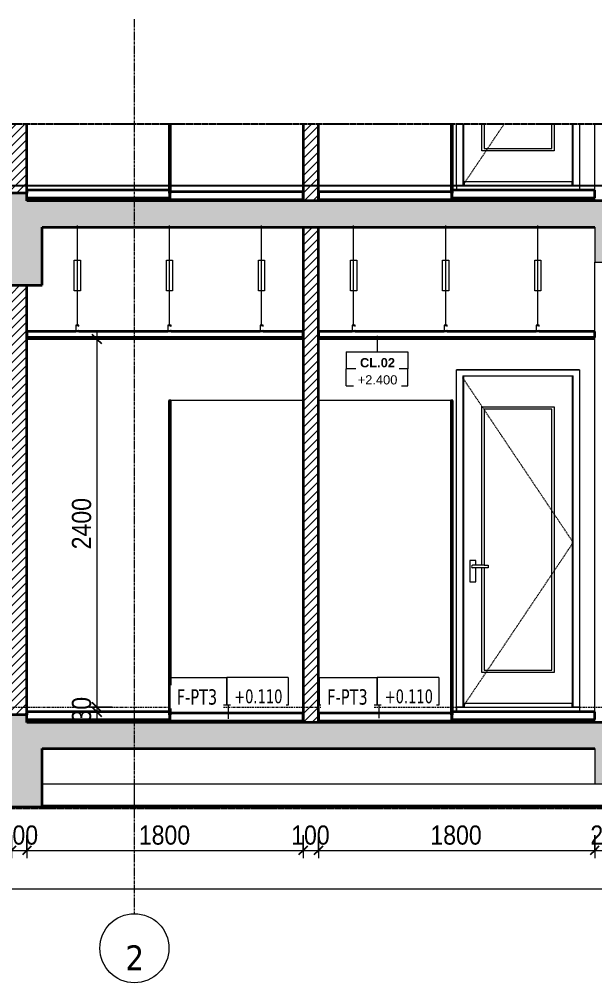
# Model space of a CAD drawing. Header units: millimetres. Extents: x 31444 to 224909, y 392 to 78637.
# Drawn here: x 65456 to 69206, y 403 to 6685 of the extents above; entities that cross this region are included whole.
import ezdxf

# ---------------------------------------------------------------- set-up
doc = ezdxf.new("R2010")
doc.units = ezdxf.units.MM
for name, pattern in [('Centre', [31.75, 6.35, -4.7625, 15.875, -4.7625]), ('Dash', [6, 3, -3]), ('Grid Line', [22.225, 12.7, -3.175, 3.175, -3.175]), ('Hidden', [7.14375, 4.7625, -2.38125])]:
    doc.linetypes.add(name, pattern=pattern)
for name, color, linetype, lineweight in [('0-4', 90, 'Continuous', 5), ('A-ANNO-DIMS', 211, 'Continuous', 9), ('A-ANNO-DIMS-50', 211, 'Continuous', 9), ('A-CLNG-1', 250, 'Continuous', 35), ('A-CLNG-FNSH-1', 7, 'Continuous', 18), ('A-CLNG-IDEN', 151, 'Continuous', 9), ('A-CLNG-PATT-3', 13, 'Continuous', 18), ('A-CLNG-PATT-4', 9, 'Continuous', 18), ('A-DETL-GENF', 92, 'Continuous', 18), ('A-DETL-GENF-4', 9, 'Continuous', 18), ('A-DETL-GENF-5', 92, 'Hidden', 25), ('A-DETL-GENF-HDLN-1', 7, 'Dash', 18), ('A-DETL-MEDM', 33, 'Continuous', 35), ('A-DETL-THIN', 151, 'Continuous', 18), ('A-DOOR', 31, 'Continuous', 18), ('A-DOOR-3', 7, 'Continuous', 18), ('A-FLOR-2', 7, 'Continuous', 18), ('A-FLOR-FNSH-1', 250, 'Continuous', 35), ('A-FLOR-IDEN', 11, 'Continuous', 9), ('A-FLOR-LEVL-2', 51, 'Centre', 9), ('A-GLAZ-CURT', 52, 'Continuous', 18), ('A-GLAZ-CURT-2', 50, 'Continuous', 25), ('A-GLAZ-CURT-3', 7, 'Continuous', 18), ('A-WALL-2', 250, 'Continuous', 35), ('A-WALL-3', 7, 'Continuous', 18), ('A-WALL-PATT-1', 9, 'Continuous', 18), ('M-EQPM', 50, 'Continuous', 18), ('M-EQPM-4', 50, 'Continuous', 25), ('S-BEAM-1', 7, 'Continuous', 18), ('S-COLS-9', 7, 'Continuous', 18), ('S-GRID-1', 1, 'Grid Line', 9), ('S-GRID-IDEN', 1, 'Continuous', 9)]:
    doc.layers.add(name, color=color, linetype=linetype, lineweight=lineweight)
doc.styles.add('Arial_2', font='arial.ttf', dxfattribs={"height": 60})
doc.styles.add('Arial_B_3', font='arialbd.ttf', dxfattribs={"height": 60})
doc.styles.add('Tahoma', font='tahoma.ttf', dxfattribs={"width": 0.8, "height": 100})
doc.styles.add('Tahoma_1', font='tahoma.ttf', dxfattribs={"width": 0.8, "height": 90})
doc.styles.add('Tahoma_B', font='tahomabd.ttf', dxfattribs={"height": 162.5})
doc.styles.add('UTM Avo', font='', dxfattribs={"width": 0.9, "height": 125})
doc.styles.get('UTM Avo').set_extended_font_data('UTM Avo')
doc.dimstyles.new('1_Dim_chi_tiet_2_5', dxfattribs={"dimscale": 304.8, "dimtxt": 124.912619, "dimasz": 0.19685, "dimexe": 0.164042, "dimexo": 0.0625, "dimgap": 0.016404, "dimtad": 1, "dimdec": 0, "dimrnd": 5, "dimzin": 0, "dimdsep": 46, "dimtxsty": 'UTM Avo', "dimblk1": 'OBLIQUE', "dimblk2": 'OBLIQUE', "dimsah": 1, "dimcen": 0.09, "dimdle": 0.164042, "dimazin": 0, "dimtfac": 1, "dimtdec": 4, "dimtix": 1, "dimtmove": 0, "dimatfit": 3, "dimfxl": 0.328084, "dimfxlon": 1, "dimtvp": 1, "dimtolj": 1, "dimtzin": 0, "dimarcsym": 2})
pattern_1 = [(45, (37692.334, 15875), (-28.28427, 28.28427), [])]
pattern_2 = [(45, (37692.334, 15875), (-17.67767, 17.67767), []), (135, (37692.334, 15875), (-17.67767, -17.67767), [])]

# ---------------------------------------------------------------- blocks, each defined once
blk = doc.blocks.new('NCV_TKTC_KET CAU_rvt-3-TKCS_CĂN HỘ LOẠI 3 - MẶT CẮT 2')
at = {"layer": 'S-BEAM-1'}
blk.add_line((38252.6, 1700), (41852.6, 1700), dxfattribs=at)
at = {"layer": 'S-COLS-9'}
for p, q in [((38852.6, 1555), (38852.6, 1700)), ((38852.6, 1540), (38852.6, 1550))]:
    blk.add_line(p, q, dxfattribs=at)
blk = doc.blocks.new('DOOR_CW_01 CANH MO-PANEL KINH - DIG_02-800x2200-CỬA NHÔM KÍNH-400864-TKCS_CĂN HỘ LOẠI 3 - MẶT CẮT 2')
at = {"layer": 'A-DETL-GENF-HDLN-1'}
blk.add_line((40992.6, 5600), (41262.7, 6002.7), dxfattribs=at)
at = {"layer": 'A-DOOR-3'}
for p, q in [((40952.6, 5600), (40952.6, 6002.7)), ((40992.6, 6002.7), (40992.6, 5600)), ((40997.6, 6002.7), (40997.6, 5626)), ((41117.6, 5826), (41117.6, 6002.7)), ((41132.6, 6002.7), (41132.6, 5841)), ((41572.6, 5841), (41572.6, 6002.7)), ((41587.6, 6002.7), (41587.6, 5826)), ((41707.6, 5626), (41707.6, 6002.7)), ((41712.6, 5600), (41712.6, 6002.7)), ((41752.6, 6002.7), (41752.6, 5600)), ((41587.6, 5826), (41117.6, 5826)), ((41132.6, 5841), (41572.6, 5841)), ((40992.6, 5600), (40952.6, 5600)), ((40997.6, 5626), (41707.6, 5626)), ((41002.6, 5626), (41002.6, 5600)), ((41702.6, 5626), (41702.6, 5600)), ((41752.6, 5600), (41712.6, 5600))]:
    blk.add_line(p, q, dxfattribs=at)
blk = doc.blocks.new('System Panel - Glazed-901211-TKCS_CĂN HỘ LOẠI 3 - MẶT CẮT 2')
at = {"layer": 'A-GLAZ-CURT-2'}
for p, q in [((39077, 6002.7), (39077, 5550)), ((39091.1, 5550), (39091.1, 6002.7)), ((39077, 5550), (39091.1, 5550))]:
    blk.add_line(p, q, dxfattribs=at)
blk = doc.blocks.new('System Panel - Glazed-901219-TKCS_CĂN HỘ LOẠI 3 - MẶT CẮT 2')
at = {"layer": 'A-GLAZ-CURT-2'}
for p, q in [((40914, 6002.7), (40914, 5550)), ((40928.1, 5550), (40928.1, 6002.7)), ((40914, 5550), (40928.1, 5550))]:
    blk.add_line(p, q, dxfattribs=at)
blk = doc.blocks.new('NCV_TKTC_TANG 2_rvt-3-TKCS_CĂN HỘ LOẠI 3 - MẶT CẮT 2')
at = {"layer": 'A-WALL-PATT-1'}
h = blk.add_hatch(dxfattribs=at)
h.set_pattern_fill('FP_7', color=256, style=0, pattern_type=2)
h.set_pattern_definition(pattern_1)
h.paths.add_polyline_path([(38152.6, 5550), (38152.6, 6002.7), (38052.6, 6002.7), (38052.6, 5550), (38122, 5550)])
h = blk.add_hatch(dxfattribs=at)
h.set_pattern_fill('FP_7', color=256, style=0, pattern_type=2)
h.set_pattern_definition(pattern_1)
h.paths.add_polyline_path([(39952.6, 5500), (40052.6, 5500), (40052.6, 6002.7), (39952.6, 6002.7), (39952.6, 5550)])
at = {"layer": 'A-FLOR-2'}
for p, q in [((40952.6, 5600), (41752.6, 5600)), ((40952.6, 5600), (40952.6, 5570)), ((41752.6, 5600), (41752.6, 5570))]:
    blk.add_line(p, q, dxfattribs=at)
at = {"layer": 'A-FLOR-FNSH-1'}
for p, q in [((39084.1, 5570), (38152.6, 5570)), ((38152.6, 5570), (38152.6, 5550)), ((39084.1, 5520), (39084.1, 5570)), ((39952.6, 5560), (39084.1, 5560)), ((39084.1, 5560), (39084.1, 5510)), ((39952.6, 5510), (39952.6, 5560)), ((40921, 5560), (40052.6, 5560)), ((40052.6, 5560), (40052.6, 5510)), ((41852.6, 5570), (40921, 5570)), ((40921, 5570), (40921, 5520)), ((40921, 5510), (40921, 5560)), ((41852.6, 5520), (41852.6, 5570)), ((38152.6, 5520), (39084.1, 5520)), ((39084.1, 5510), (39952.6, 5510)), ((40052.6, 5510), (40921, 5510)), ((40921, 5520), (41852.6, 5520))]:
    blk.add_line(p, q, dxfattribs=at)
at = {"layer": 'A-WALL-2'}
for p, q in [((38152.6, 5550), (38152.6, 6002.7)), ((39952.6, 6002.7), (39952.6, 5500)), ((40052.6, 5500), (40052.6, 6002.7))]:
    blk.add_line(p, q, dxfattribs=at)
at = {"layer": 'A-WALL-3'}
for p, q in [((40952.6, 5600), (40952.6, 6002.7)), ((41752.6, 6002.7), (41752.6, 5600)), ((41852.6, 5570), (41852.6, 6002.7)), ((41752.6, 5600), (40952.6, 5600)), ((41852.6, 5500), (41852.6, 5520))]:
    blk.add_line(p, q, dxfattribs=at)
at = {"layer": 'A-DOOR'}
blk.add_blockref('DOOR_CW_01 CANH MO-PANEL KINH - DIG_02-800x2200-CỬA NHÔM KÍNH-400864-TKCS_CĂN HỘ LOẠI 3 - MẶT CẮT 2', (0, 0), dxfattribs=at)
at = {"layer": 'A-GLAZ-CURT'}
for name in ['System Panel - Glazed-901211-TKCS_CĂN HỘ LOẠI 3 - MẶT CẮT 2', 'System Panel - Glazed-901219-TKCS_CĂN HỘ LOẠI 3 - MẶT CẮT 2']:
    blk.add_blockref(name, (0, 0), dxfattribs=at)
blk = doc.blocks.new('DOOR_CW_01 CANH MO-PANEL KINH - DIG_02-800x2200-CỬA NHÔM KÍNH-V47-TKCS_CĂN HỘ LOẠI 3 - MẶT CẮT 2')
at = {"layer": 'A-DETL-GENF-HDLN-1'}
for p, q in [((41712.6, 3273.5), (40992.6, 4347)), ((40992.6, 2200), (41712.6, 3273.5))]:
    blk.add_line(p, q, dxfattribs=at)
at = {"layer": 'A-DOOR-3'}
for p, q in [((41752.6, 4400), (40952.6, 4400)), ((40952.6, 2200), (40952.6, 4400)), ((41752.6, 4400), (41752.6, 2200)), ((40992.6, 4360), (40992.6, 2200)), ((40992.6, 4360), (41712.6, 4360)), ((41707.6, 4358), (40997.6, 4358)), ((40997.6, 4358), (40997.6, 2226)), ((41707.6, 2226), (41707.6, 4358)), ((41712.6, 2200), (41712.6, 4360)), ((41117.6, 3124.5), (41117.6, 4158)), ((41117.6, 4158), (41587.6, 4158)), ((41587.6, 4158), (41587.6, 2426)), ((41132.6, 4143), (41132.6, 3124.5)), ((41572.6, 4143), (41132.6, 4143)), ((41572.6, 2441), (41572.6, 4143)), ((41077.3, 3156), (41037.8, 3156)), ((41037.8, 3156), (41037.8, 3016)), ((41077.3, 3124.5), (41077.3, 3156)), ((41132.6, 3124.5), (41057.6, 3124.5)), ((41132.6, 3107.5), (41057.6, 3107.5)), ((41077.3, 3016), (41077.3, 3107.5)), ((41117.6, 2426), (41117.6, 3107.5)), ((41132.6, 3124.5), (41158.4, 3124.5)), ((41132.6, 3107.5), (41132.6, 2441)), ((41158.4, 3107.5), (41132.6, 3107.5)), ((41158.4, 3124.5), (41158.4, 3107.5)), ((41037.8, 3016), (41077.3, 3016)), ((41587.6, 2426), (41117.6, 2426)), ((41132.6, 2441), (41572.6, 2441)), ((40992.6, 2200), (40952.6, 2200)), ((40997.6, 2226), (41707.6, 2226)), ((41002.6, 2226), (41002.6, 2200)), ((41702.6, 2226), (41702.6, 2200)), ((41752.6, 2200), (41712.6, 2200))]:
    blk.add_line(p, q, dxfattribs=at)
for start, end in [(90, 180), (180, 270)]:
    blk.add_arc((41057.6, 3116), 8.5, start, end, dxfattribs=at)
blk = doc.blocks.new('System Panel - Glazed-850629-TKCS_CĂN HỘ LOẠI 3 - MẶT CẮT 2')
at = {"layer": 'A-GLAZ-CURT-2'}
for p, q in [((39091.1, 4200), (39077, 4200)), ((39077, 4200), (39077, 2150)), ((39091.1, 2150), (39091.1, 4200)), ((39077, 2150), (39091.1, 2150))]:
    blk.add_line(p, q, dxfattribs=at)
at = {"layer": 'A-GLAZ-CURT-3'}
blk.add_line((39452.4, 4200), (39091.1, 4200), dxfattribs=at)
blk = doc.blocks.new('System Panel - Glazed-850630-TKCS_CĂN HỘ LOẠI 3 - MẶT CẮT 2')
at = {"layer": 'A-GLAZ-CURT-3'}
blk.add_line((39952.6, 4200), (39452.4, 4200), dxfattribs=at)
blk = doc.blocks.new('System Panel - Glazed-850631-TKCS_CĂN HỘ LOẠI 3 - MẶT CẮT 2')
at = {"layer": 'A-GLAZ-CURT-3'}
blk.add_line((40552.8, 4200), (40052.6, 4200), dxfattribs=at)
blk = doc.blocks.new('System Panel - Glazed-850633-TKCS_CĂN HỘ LOẠI 3 - MẶT CẮT 2')
at = {"layer": 'A-GLAZ-CURT-2'}
for p, q in [((40928.1, 4200), (40914, 4200)), ((40914, 4200), (40914, 2150)), ((40928.1, 2150), (40928.1, 4200)), ((40914, 2150), (40928.1, 2150))]:
    blk.add_line(p, q, dxfattribs=at)
at = {"layer": 'A-GLAZ-CURT-3'}
blk.add_line((40914, 4200), (40552.8, 4200), dxfattribs=at)
blk = doc.blocks.new('NCV_TKTC_TANG 1_rvt-3-TKCS_CĂN HỘ LOẠI 3 - MẶT CẮT 2')
at = {"layer": 'A-CLNG-PATT-4'}
h = blk.add_hatch(dxfattribs=at)
h.set_pattern_fill('FP_8', color=256, style=0, pattern_type=2)
h.set_pattern_definition(pattern_2)
h.paths.add_polyline_path([(39700.6, 4600), (39952.6, 4600), (39952.6, 4610), (38152.6, 4610), (38152.6, 4600), (39453.8, 4600)])
h = blk.add_hatch(dxfattribs=at)
h.set_pattern_fill('FP_8', color=256, style=0, pattern_type=2)
h.set_pattern_definition(pattern_2)
h.paths.add_polyline_path([(41703.9, 4600), (41852.6, 4600), (41852.6, 4610), (40052.6, 4610), (40052.6, 4600), (41136.2, 4600)])
at = {"layer": 'A-WALL-PATT-1'}
h = blk.add_hatch(dxfattribs=at)
h.set_pattern_fill('FP_7', color=256, style=0, pattern_type=2)
h.set_pattern_definition(pattern_1)
h.paths.add_polyline_path([(39952.6, 2100), (40052.6, 2100), (40052.6, 5330), (39952.6, 5330), (39952.6, 2150)])
h = blk.add_hatch(dxfattribs=at)
h.set_pattern_fill('FP_7', color=256, style=0, pattern_type=2)
h.set_pattern_definition(pattern_1)
h.paths.add_polyline_path([(38152.6, 2150), (38152.6, 4950), (38052.6, 4950), (38052.6, 2150)])
at = {"layer": 'A-CLNG-1'}
for p, q in [((38471.3, 4650), (38152.6, 4650)), ((38152.6, 4650), (38152.6, 4610)), ((39071.3, 4650), (38491.3, 4650)), ((39671.3, 4650), (39091.3, 4650)), ((39952.6, 4650), (39691.3, 4650)), ((39952.6, 4610), (39952.6, 4650)), ((40271.3, 4650), (40052.6, 4650)), ((40052.6, 4650), (40052.6, 4610)), ((40871.3, 4650), (40291.3, 4650)), ((41471.3, 4650), (40891.3, 4650)), ((41852.6, 4650), (41491.3, 4650)), ((41852.6, 4610), (41852.6, 4650)), ((39952.6, 4610), (38152.6, 4610)), ((41852.6, 4610), (40052.6, 4610))]:
    blk.add_line(p, q, dxfattribs=at)
at = {"layer": 'A-CLNG-FNSH-1'}
for p, q in [((38152.6, 4610), (38152.6, 4600)), ((38152.6, 4600), (39952.6, 4600)), ((39952.6, 4600), (39952.6, 4610)), ((40052.6, 4610), (40052.6, 4600)), ((40052.6, 4600), (41852.6, 4600)), ((41852.6, 4600), (41852.6, 4610))]:
    blk.add_line(p, q, dxfattribs=at)
at = {"layer": 'A-FLOR-2'}
for p, q in [((40952.6, 2200), (41752.6, 2200)), ((40952.6, 2200), (40952.6, 2170)), ((41752.6, 2200), (41752.6, 2170))]:
    blk.add_line(p, q, dxfattribs=at)
at = {"layer": 'A-FLOR-FNSH-1'}
for p, q in [((39084.1, 2170), (38152.6, 2170)), ((38152.6, 2170), (38152.6, 2150)), ((39084.1, 2120), (39084.1, 2170)), ((39952.6, 2160), (39084.1, 2160)), ((39084.1, 2160), (39084.1, 2110)), ((39952.6, 2110), (39952.6, 2160)), ((40921, 2160), (40052.6, 2160)), ((40052.6, 2160), (40052.6, 2110)), ((41852.6, 2170), (40921, 2170)), ((40921, 2170), (40921, 2120)), ((40921, 2110), (40921, 2160)), ((41852.6, 2120), (41852.6, 2170)), ((38152.6, 2120), (39084.1, 2120)), ((39084.1, 2110), (39952.6, 2110)), ((40052.6, 2110), (40921, 2110)), ((40921, 2120), (41852.6, 2120))]:
    blk.add_line(p, q, dxfattribs=at)
at = {"layer": 'A-WALL-2'}
for p, q in [((39952.6, 5330), (39952.6, 2100)), ((40052.6, 2100), (40052.6, 5330)), ((38152.6, 2150), (38152.6, 4950))]:
    blk.add_line(p, q, dxfattribs=at)
at = {"layer": 'A-WALL-3'}
for p, q in [((41852.6, 4650), (41852.6, 5100)), ((41852.6, 2170), (41852.6, 4600)), ((40952.6, 2200), (40952.6, 4400)), ((40952.6, 4400), (41752.6, 4400)), ((41752.6, 4400), (41752.6, 2200)), ((40952.6, 2170), (40952.6, 2200)), ((41752.6, 2200), (41752.6, 2170)), ((41852.6, 2100), (41852.6, 2120))]:
    blk.add_line(p, q, dxfattribs=at)
at = {"layer": 'A-DOOR'}
blk.add_blockref('DOOR_CW_01 CANH MO-PANEL KINH - DIG_02-800x2200-CỬA NHÔM KÍNH-V47-TKCS_CĂN HỘ LOẠI 3 - MẶT CẮT 2', (0, 0), dxfattribs=at)
at = {"layer": 'A-GLAZ-CURT'}
for name in ['System Panel - Glazed-850629-TKCS_CĂN HỘ LOẠI 3 - MẶT CẮT 2', 'System Panel - Glazed-850630-TKCS_CĂN HỘ LOẠI 3 - MẶT CẮT 2', 'System Panel - Glazed-850631-TKCS_CĂN HỘ LOẠI 3 - MẶT CẮT 2', 'System Panel - Glazed-850633-TKCS_CĂN HỘ LOẠI 3 - MẶT CẮT 2']:
    blk.add_blockref(name, (0, 0), dxfattribs=at)
blk = doc.blocks.new('TKTC_XREF_251221_MB TANG 2-7 - TKTC_XREF_251221_MB TANG 2-7-2039446-TKCS_CĂN HỘ LOẠI 3 - MẶT CẮT 2')
at = {"layer": 'M-EQPM-4'}
blk.add_line((33652.6, 5600), (42889.4, 5600), dxfattribs=at)
blk = doc.blocks.new('BORDER VIEW - BORDER VIEW-3699857-TKCS_CĂN HỘ LOẠI 3 - MẶT CẮT 2')
at = {"layer": 'A-DETL-GENF-5'}
for p, q in [((33302.6, 6002.7), (42739.4, 6002.7)), ((42739.4, 1540), (33302.6, 1540))]:
    blk.add_line(p, q, dxfattribs=at)
blk = doc.blocks.new('Repeating Detail - THANH TREO TRẦN 650-4103126-TKCS_CĂN HỘ LOẠI 3 - MẶT CẮT 2')
at = {"layer": 'A-DETL-GENF'}
for points in [[(38488.8, 4650), (38491.3, 4650), (38491.3, 4656), (38488.8, 4656), (38488.8, 4652.5), (38473.8, 4652.5), (38473.8, 4687.5), (38488.8, 4687.5), (38488.8, 4684), (38491.3, 4684), (38491.3, 4690), (38471.3, 4690), (38471.3, 4650), (38473.8, 4650)], [(39088.8, 4650), (39091.3, 4650), (39091.1, 4656), (39088.8, 4656), (39088.8, 4652.5), (39073.8, 4652.5), (39073.8, 4687.5), (39088.8, 4687.5), (39088.8, 4684), (39091.3, 4684), (39091.1, 4690), (39071.3, 4690), (39071.3, 4650), (39073.8, 4650)], [(39688.8, 4650), (39691.3, 4650), (39691.3, 4656), (39688.8, 4656), (39688.8, 4652.5), (39673.8, 4652.5), (39673.8, 4687.5), (39688.8, 4687.5), (39688.8, 4684), (39691.3, 4684), (39691.3, 4690), (39671.3, 4690), (39671.3, 4650), (39673.8, 4650)], [(40288.8, 4650), (40291.3, 4650), (40291.3, 4656), (40288.8, 4656), (40288.8, 4652.5), (40273.8, 4652.5), (40273.8, 4687.5), (40288.8, 4687.5), (40288.8, 4684), (40291.3, 4684), (40291.3, 4690), (40271.3, 4690), (40271.3, 4650), (40273.8, 4650)], [(40888.8, 4650), (40891.3, 4650), (40891.3, 4656), (40888.8, 4656), (40888.8, 4652.5), (40873.8, 4652.5), (40873.8, 4687.5), (40888.8, 4687.5), (40888.8, 4684), (40891.3, 4684), (40891.3, 4690), (40871.3, 4690), (40871.3, 4650), (40873.8, 4650)], [(41488.8, 4650), (41491.3, 4650), (41491.3, 4656), (41488.8, 4656), (41488.8, 4652.5), (41473.8, 4652.5), (41473.8, 4687.5), (41488.8, 4687.5), (41488.8, 4684), (41491.3, 4684), (41491.3, 4690), (41471.3, 4690), (41471.3, 4650), (41473.8, 4650)]]:
    blk.add_hatch(color=256, dxfattribs=at).paths.add_polyline_path(points)
for p, q in [((38481.3, 4690), (38481.3, 5340)), ((39081.3, 4690), (39081.3, 5340)), ((39681.3, 4690), (39681.3, 5340)), ((40281.3, 4690), (40281.3, 5340)), ((40881.3, 4690), (40881.3, 5340)), ((41481.3, 4690), (41481.3, 5340)), ((38461.3, 5115), (38501.3, 5115)), ((38461.3, 4915), (38461.3, 5115)), ((38501.3, 5115), (38501.3, 4915)), ((39061.3, 5115), (39101.3, 5115)), ((39061.3, 4915), (39061.3, 5115)), ((39101.3, 5115), (39101.3, 4915)), ((39661.3, 5115), (39701.3, 5115)), ((39661.3, 4915), (39661.3, 5115)), ((39701.3, 5115), (39701.3, 4915)), ((40261.3, 5115), (40301.3, 5115)), ((40261.3, 4915), (40261.3, 5115)), ((40301.3, 5115), (40301.3, 4915)), ((40861.3, 5115), (40901.3, 5115)), ((40861.3, 4915), (40861.3, 5115)), ((40901.3, 5115), (40901.3, 4915)), ((41461.3, 5115), (41501.3, 5115)), ((41461.3, 4915), (41461.3, 5115)), ((41501.3, 5115), (41501.3, 4915)), ((38501.3, 4915), (38461.3, 4915)), ((39101.3, 4915), (39061.3, 4915)), ((39701.3, 4915), (39661.3, 4915)), ((40301.3, 4915), (40261.3, 4915)), ((40901.3, 4915), (40861.3, 4915)), ((41501.3, 4915), (41461.3, 4915)), ((38491.3, 4690), (38471.3, 4690)), ((38471.3, 4690), (38471.3, 4650)), ((38491.3, 4690), (38471.3, 4690)), ((38471.3, 4690), (38471.3, 4650)), ((38471.3, 4650), (38491.3, 4650)), ((38471.3, 4650), (38491.3, 4650)), ((38473.8, 4687.5), (38488.8, 4687.5)), ((38473.8, 4652.5), (38473.8, 4687.5)), ((38473.8, 4652.5), (38473.8, 4687.5)), ((38473.8, 4687.5), (38488.8, 4687.5)), ((38488.8, 4652.5), (38473.8, 4652.5)), ((38488.8, 4652.5), (38473.8, 4652.5)), ((38488.8, 4687.5), (38488.8, 4684)), ((38488.8, 4687.5), (38488.8, 4684)), ((38488.8, 4684), (38491.3, 4684)), ((38488.8, 4684), (38491.3, 4684)), ((38491.3, 4656), (38488.8, 4656)), ((38488.8, 4656), (38488.8, 4652.5)), ((38491.3, 4656), (38488.8, 4656)), ((38488.8, 4656), (38488.8, 4652.5)), ((38491.3, 4684), (38491.3, 4690)), ((38491.3, 4684), (38491.3, 4690)), ((38491.3, 4650), (38491.3, 4656)), ((38491.3, 4650), (38491.3, 4656)), ((39091.3, 4690), (39071.3, 4690)), ((39071.3, 4690), (39071.3, 4650)), ((39091.3, 4690), (39071.3, 4690)), ((39071.3, 4690), (39071.3, 4650)), ((39071.3, 4650), (39091.3, 4650)), ((39071.3, 4650), (39091.3, 4650)), ((39073.8, 4687.5), (39088.8, 4687.5)), ((39073.8, 4652.5), (39073.8, 4687.5)), ((39073.8, 4652.5), (39073.8, 4687.5)), ((39073.8, 4687.5), (39088.8, 4687.5)), ((39088.8, 4652.5), (39073.8, 4652.5)), ((39088.8, 4652.5), (39073.8, 4652.5)), ((39088.8, 4687.5), (39088.8, 4684)), ((39088.8, 4687.5), (39088.8, 4684)), ((39088.8, 4684), (39091.3, 4684)), ((39088.8, 4684), (39091.3, 4684)), ((39091.3, 4656), (39088.8, 4656)), ((39088.8, 4656), (39088.8, 4652.5)), ((39091.3, 4656), (39088.8, 4656)), ((39088.8, 4656), (39088.8, 4652.5)), ((39091.3, 4684), (39091.3, 4690)), ((39091.3, 4684), (39091.3, 4690)), ((39091.3, 4650), (39091.3, 4656)), ((39091.3, 4650), (39091.3, 4656)), ((39691.3, 4690), (39671.3, 4690)), ((39671.3, 4690), (39671.3, 4650)), ((39691.3, 4690), (39671.3, 4690)), ((39671.3, 4690), (39671.3, 4650)), ((39671.3, 4650), (39691.3, 4650)), ((39671.3, 4650), (39691.3, 4650)), ((39673.8, 4687.5), (39688.8, 4687.5)), ((39673.8, 4652.5), (39673.8, 4687.5)), ((39673.8, 4652.5), (39673.8, 4687.5)), ((39673.8, 4687.5), (39688.8, 4687.5)), ((39688.8, 4652.5), (39673.8, 4652.5)), ((39688.8, 4652.5), (39673.8, 4652.5)), ((39688.8, 4687.5), (39688.8, 4684)), ((39688.8, 4687.5), (39688.8, 4684)), ((39688.8, 4684), (39691.3, 4684)), ((39688.8, 4684), (39691.3, 4684)), ((39691.3, 4656), (39688.8, 4656)), ((39688.8, 4656), (39688.8, 4652.5)), ((39691.3, 4656), (39688.8, 4656)), ((39688.8, 4656), (39688.8, 4652.5)), ((39691.3, 4684), (39691.3, 4690)), ((39691.3, 4684), (39691.3, 4690)), ((39691.3, 4650), (39691.3, 4656)), ((39691.3, 4650), (39691.3, 4656)), ((40291.3, 4690), (40271.3, 4690)), ((40271.3, 4690), (40271.3, 4650)), ((40291.3, 4690), (40271.3, 4690)), ((40271.3, 4690), (40271.3, 4650)), ((40271.3, 4650), (40291.3, 4650)), ((40271.3, 4650), (40291.3, 4650)), ((40273.8, 4687.5), (40288.8, 4687.5)), ((40273.8, 4652.5), (40273.8, 4687.5)), ((40273.8, 4652.5), (40273.8, 4687.5)), ((40273.8, 4687.5), (40288.8, 4687.5)), ((40288.8, 4652.5), (40273.8, 4652.5)), ((40288.8, 4652.5), (40273.8, 4652.5)), ((40288.8, 4687.5), (40288.8, 4684)), ((40288.8, 4687.5), (40288.8, 4684)), ((40288.8, 4684), (40291.3, 4684)), ((40288.8, 4684), (40291.3, 4684)), ((40291.3, 4656), (40288.8, 4656)), ((40288.8, 4656), (40288.8, 4652.5)), ((40291.3, 4656), (40288.8, 4656)), ((40288.8, 4656), (40288.8, 4652.5)), ((40291.3, 4684), (40291.3, 4690)), ((40291.3, 4684), (40291.3, 4690)), ((40291.3, 4650), (40291.3, 4656)), ((40291.3, 4650), (40291.3, 4656)), ((40891.3, 4690), (40871.3, 4690)), ((40871.3, 4690), (40871.3, 4650)), ((40891.3, 4690), (40871.3, 4690)), ((40871.3, 4690), (40871.3, 4650)), ((40871.3, 4650), (40891.3, 4650)), ((40871.3, 4650), (40891.3, 4650)), ((40873.8, 4687.5), (40888.8, 4687.5)), ((40873.8, 4652.5), (40873.8, 4687.5)), ((40873.8, 4652.5), (40873.8, 4687.5)), ((40873.8, 4687.5), (40888.8, 4687.5)), ((40888.8, 4652.5), (40873.8, 4652.5)), ((40888.8, 4652.5), (40873.8, 4652.5)), ((40888.8, 4687.5), (40888.8, 4684)), ((40888.8, 4687.5), (40888.8, 4684)), ((40888.8, 4684), (40891.3, 4684)), ((40888.8, 4684), (40891.3, 4684)), ((40891.3, 4656), (40888.8, 4656)), ((40888.8, 4656), (40888.8, 4652.5)), ((40891.3, 4656), (40888.8, 4656)), ((40888.8, 4656), (40888.8, 4652.5)), ((40891.3, 4684), (40891.3, 4690)), ((40891.3, 4684), (40891.3, 4690)), ((40891.3, 4650), (40891.3, 4656)), ((40891.3, 4650), (40891.3, 4656)), ((41491.3, 4690), (41471.3, 4690)), ((41471.3, 4690), (41471.3, 4650)), ((41491.3, 4690), (41471.3, 4690)), ((41471.3, 4690), (41471.3, 4650)), ((41471.3, 4650), (41491.3, 4650)), ((41471.3, 4650), (41491.3, 4650)), ((41473.8, 4687.5), (41488.8, 4687.5)), ((41473.8, 4652.5), (41473.8, 4687.5)), ((41473.8, 4652.5), (41473.8, 4687.5)), ((41473.8, 4687.5), (41488.8, 4687.5)), ((41488.8, 4652.5), (41473.8, 4652.5)), ((41488.8, 4652.5), (41473.8, 4652.5)), ((41488.8, 4687.5), (41488.8, 4684)), ((41488.8, 4687.5), (41488.8, 4684)), ((41488.8, 4684), (41491.3, 4684)), ((41488.8, 4684), (41491.3, 4684)), ((41491.3, 4656), (41488.8, 4656)), ((41488.8, 4656), (41488.8, 4652.5)), ((41491.3, 4656), (41488.8, 4656)), ((41488.8, 4656), (41488.8, 4652.5)), ((41491.3, 4684), (41491.3, 4690)), ((41491.3, 4684), (41491.3, 4690)), ((41491.3, 4650), (41491.3, 4656)), ((41491.3, 4650), (41491.3, 4656))]:
    blk.add_line(p, q, dxfattribs=at)
blk = doc.blocks.new('Grid - M_Grid Head - Circle-353313-TKCS_CĂN HỘ LOẠI 3 - MẶT CẮT 2')
at = {"layer": 'S-GRID-IDEN'}
blk.add_circle((33652.6, 628.3), 225, dxfattribs=at)
blk = doc.blocks.new('DIMBLOCK83-TKCS_CĂN HỘ LOẠI 3 - MẶT CẮT 2')
at = {"layer": 'A-ANNO-DIMS-50'}
for p, q in [((65961, 4650), (65961, 2200)), ((66061, 4600), (65911, 4600)), ((65961, 4600), (66061, 4600)), ((66061, 2200), (65911, 2200)), ((65961, 2200), (66061, 2200))]:
    blk.add_line(p, q, dxfattribs=at)
at = {"layer": 'A-ANNO-DIMS-50', "lineweight": 25}
for p, q in [((65961, 4600), (65931, 4630)), ((65961, 4600), (65991, 4570)), ((65961, 2200), (65931, 2230)), ((65961, 2200), (65991, 2170))]:
    blk.add_line(p, q, dxfattribs=at)
at = {"layer": 'A-ANNO-DIMS-50', "color": 0, "insert": (65798.7, 3228.8), "char_height": 125, "width": 410.824, "attachment_point": 1, "rotation": 90, "line_spacing_factor": 1.110334, "style": 'UTM Avo'}
blk.add_mtext('2400', dxfattribs=at)
blk = doc.blocks.new('_Oblique')
at = {"color": 0, "linetype": 'ByBlock', "lineweight": -2}
blk.add_line((-0.5, -0.5), (0.5, 0.5), dxfattribs=at)
blk = doc.blocks.new('DIMBLOCK84-TKCS_CĂN HỘ LOẠI 3 - MẶT CẮT 2')
at = {"layer": 'A-ANNO-DIMS-50'}
for p, q in [((66061, 2200), (65911, 2200)), ((65961, 2200), (65961, 2120)), ((65961, 2200), (66061, 2200)), ((66061, 2170), (65911, 2170)), ((65961, 2170), (66061, 2170))]:
    blk.add_line(p, q, dxfattribs=at)
at = {"layer": 'A-ANNO-DIMS-50', "lineweight": 25}
for p, q in [((65961, 2200), (65931, 2230)), ((65961, 2170), (65931, 2200)), ((65961, 2200), (65991, 2170)), ((65961, 2170), (65991, 2140))]:
    blk.add_line(p, q, dxfattribs=at)
at = {"layer": 'A-ANNO-DIMS-50', "color": 0, "insert": (65798.7, 2099.4), "char_height": 125, "width": 205.412, "attachment_point": 1, "rotation": 90, "line_spacing_factor": 1.110334, "style": 'UTM Avo'}
blk.add_mtext('30', dxfattribs=at)
blk = doc.blocks.new('DIMBLOCK91-TKCS_CĂN HỘ LOẠI 3 - MẶT CẮT 2')
at = {"layer": 'A-ANNO-DIMS-50'}
for p, q in [((65405.7, 1366.2), (65405.7, 1216.2)), ((65405.7, 1266.2), (65405.7, 1366.2)), ((65505.7, 1366.2), (65505.7, 1216.2)), ((65505.7, 1266.2), (65505.7, 1366.2)), ((65405.7, 1266.2), (65505.7, 1266.2))]:
    blk.add_line(p, q, dxfattribs=at)
at = {"layer": 'A-ANNO-DIMS-50', "lineweight": 25}
for p, q in [((65405.7, 1266.2), (65375.7, 1236.2)), ((65405.7, 1266.2), (65435.7, 1296.2)), ((65505.7, 1266.2), (65475.7, 1236.2)), ((65505.7, 1266.2), (65535.7, 1296.2))]:
    blk.add_line(p, q, dxfattribs=at)
at = {"layer": 'A-ANNO-DIMS-50', "color": 0, "insert": (65327.4, 1428.6), "char_height": 125, "width": 308.118, "attachment_point": 1, "line_spacing_factor": 1.110334, "style": 'UTM Avo'}
blk.add_mtext('100', dxfattribs=at)
blk = doc.blocks.new('DIMBLOCK92-TKCS_CĂN HỘ LOẠI 3 - MẶT CẮT 2')
at = {"layer": 'A-ANNO-DIMS-50'}
for p, q in [((65505.7, 1366.2), (65505.7, 1216.2)), ((65505.7, 1266.2), (65505.7, 1366.2)), ((67305.7, 1366.2), (67305.7, 1216.2)), ((67305.7, 1266.2), (67305.7, 1366.2)), ((65505.7, 1266.2), (67305.7, 1266.2))]:
    blk.add_line(p, q, dxfattribs=at)
at = {"layer": 'A-ANNO-DIMS-50', "lineweight": 25}
for p, q in [((65505.7, 1266.2), (65475.7, 1236.2)), ((65505.7, 1266.2), (65535.7, 1296.2)), ((67305.7, 1266.2), (67275.7, 1236.2)), ((67305.7, 1266.2), (67335.7, 1296.2))]:
    blk.add_line(p, q, dxfattribs=at)
at = {"layer": 'A-ANNO-DIMS-50', "color": 0, "insert": (66234.6, 1428.6), "char_height": 125, "width": 410.824, "attachment_point": 1, "line_spacing_factor": 1.110334, "style": 'UTM Avo'}
blk.add_mtext('1800', dxfattribs=at)
blk = doc.blocks.new('DIMBLOCK93-TKCS_CĂN HỘ LOẠI 3 - MẶT CẮT 2')
at = {"layer": 'A-ANNO-DIMS-50'}
for p, q in [((67305.7, 1366.2), (67305.7, 1216.2)), ((67305.7, 1266.2), (67305.7, 1366.2)), ((67405.7, 1366.2), (67405.7, 1216.2)), ((67405.7, 1266.2), (67405.7, 1366.2)), ((67305.7, 1266.2), (67405.7, 1266.2))]:
    blk.add_line(p, q, dxfattribs=at)
at = {"layer": 'A-ANNO-DIMS-50', "lineweight": 25}
for p, q in [((67305.7, 1266.2), (67275.7, 1236.2)), ((67305.7, 1266.2), (67335.7, 1296.2)), ((67405.7, 1266.2), (67375.7, 1236.2)), ((67405.7, 1266.2), (67435.7, 1296.2))]:
    blk.add_line(p, q, dxfattribs=at)
at = {"layer": 'A-ANNO-DIMS-50', "color": 0, "insert": (67227.4, 1428.6), "char_height": 125, "width": 308.118, "attachment_point": 1, "line_spacing_factor": 1.110334, "style": 'UTM Avo'}
blk.add_mtext('100', dxfattribs=at)
blk = doc.blocks.new('DIMBLOCK94-TKCS_CĂN HỘ LOẠI 3 - MẶT CẮT 2')
at = {"layer": 'A-ANNO-DIMS-50'}
for p, q in [((67405.7, 1366.2), (67405.7, 1216.2)), ((67405.7, 1266.2), (67405.7, 1366.2)), ((69205.8, 1366.2), (69205.8, 1216.2)), ((69205.8, 1266.2), (69205.8, 1366.2)), ((67405.7, 1266.2), (69205.8, 1266.2))]:
    blk.add_line(p, q, dxfattribs=at)
at = {"layer": 'A-ANNO-DIMS-50', "lineweight": 25}
for p, q in [((67405.7, 1266.2), (67375.7, 1236.2)), ((67405.7, 1266.2), (67435.7, 1296.2)), ((69205.8, 1266.2), (69175.8, 1236.2)), ((69205.8, 1266.2), (69235.8, 1296.2))]:
    blk.add_line(p, q, dxfattribs=at)
at = {"layer": 'A-ANNO-DIMS-50', "color": 0, "insert": (68134.6, 1428.6), "char_height": 125, "width": 410.824, "attachment_point": 1, "line_spacing_factor": 1.110334, "style": 'UTM Avo'}
blk.add_mtext('1800', dxfattribs=at)
blk = doc.blocks.new('DIMBLOCK95-TKCS_CĂN HỘ LOẠI 3 - MẶT CẮT 2')
at = {"layer": 'A-ANNO-DIMS-50'}
for p, q in [((69205.8, 1366.2), (69205.8, 1216.2)), ((69205.8, 1266.2), (69205.8, 1366.2)), ((69405.8, 1366.2), (69405.8, 1216.2)), ((69405.8, 1266.2), (69405.8, 1366.2)), ((69205.8, 1266.2), (69405.8, 1266.2))]:
    blk.add_line(p, q, dxfattribs=at)
at = {"layer": 'A-ANNO-DIMS-50', "lineweight": 25}
for p, q in [((69205.8, 1266.2), (69175.8, 1236.2)), ((69205.8, 1266.2), (69235.8, 1296.2)), ((69405.8, 1266.2), (69375.8, 1236.2)), ((69405.8, 1266.2), (69435.8, 1296.2))]:
    blk.add_line(p, q, dxfattribs=at)
at = {"layer": 'A-ANNO-DIMS-50', "color": 0, "insert": (69177.4, 1428.6), "char_height": 125, "width": 308.118, "attachment_point": 1, "line_spacing_factor": 1.110334, "style": 'UTM Avo'}
blk.add_mtext('200', dxfattribs=at)
blk = doc.blocks.new('DIMBLOCK97-TKCS_CĂN HỘ LOẠI 3 - MẶT CẮT 2')
at = {"layer": 'A-ANNO-DIMS-50'}
for p, q in [((61005.7, 1116.2), (61005.7, 966.2)), ((61005.7, 1016.2), (61005.7, 1116.2)), ((69405.8, 1116.2), (69405.8, 966.2)), ((69405.8, 1016.2), (69405.8, 1116.2)), ((60955.7, 1016.2), (69455.8, 1016.2))]:
    blk.add_line(p, q, dxfattribs=at)
at = {"layer": 'A-ANNO-DIMS-50', "lineweight": 25}
for p, q in [((61005.7, 1016.2), (60975.7, 986.2)), ((61005.7, 1016.2), (61035.7, 1046.2)), ((69405.8, 1016.2), (69375.8, 986.2)), ((69405.8, 1016.2), (69435.8, 1046.2))]:
    blk.add_line(p, q, dxfattribs=at)
at = {"layer": 'A-ANNO-DIMS-50', "color": 0, "insert": (65034.6, 1178.6), "char_height": 125, "width": 410.824, "attachment_point": 1, "line_spacing_factor": 1.110334, "style": 'UTM Avo'}
blk.add_mtext('8400', dxfattribs=at)
blk = doc.blocks.new('M_Ceiling Tag w Height - M_Ceiling Tag w Height-4076435-TKCS_CĂN HỘ LOẠI 3 - MẶT CẮT 2')
at = {"layer": 'A-CLNG-IDEN'}
for p, q in [((37286.9, 5056), (37286.9, 4944.8)), ((37286.9, 5056), (37688.1, 5056)), ((37688.1, 5056), (37688.1, 4944.8)), ((37286.9, 4833.5), (37286.9, 4944.8)), ((37688.1, 4944.8), (37286.9, 4944.8)), ((37688.1, 4833.5), (37688.1, 4944.8)), ((37286.9, 4833.5), (37688.1, 4833.5))]:
    blk.add_line(p, q, dxfattribs=at)
blk = doc.blocks.new('TAG SAN - TTG - TAG FFL-4075299-TKCS_CĂN HỘ LOẠI 3 - MẶT CẮT 2')
at = {"layer": 'A-FLOR-IDEN'}
for p, q in [((34865, 2311.9), (34865, 2490.7)), ((34865, 2490.7), (35241, 2490.7)), ((35241, 2490.7), (35241, 2311.9)), ((35641, 2490.7), (35241, 2490.7)), ((35241, 2311.9), (35241, 2490.7)), ((35641, 2490.7), (35641, 2311.9)), ((35241, 2311.9), (34865, 2311.9)), ((35641, 2311.9), (35241, 2311.9))]:
    blk.add_line(p, q, dxfattribs=at)

msp = doc.modelspace()

# ---------------------------------------------------------------- hatches: boundary and pattern name
at = {"layer": 'A-CLNG-PATT-3'}
h = msp.add_hatch(dxfattribs=at)
h.set_pattern_fill('FP_4', color=256, style=0, pattern_type=2)
h.set_pattern_definition([(0, (65045.51, 15875), (406.4, 101.6), [16.764, -288.036, 16.764, -288.036, -1625.6]), (0, (65045.51, 15875), (406.4, 101.6), [-609.6, 16.764, -592.836, 16.764, -288.036, -711.2]), (0, (65045.51, 15875), (406.4, 101.6), [-1524, 16.764, -186.436, 16.764, -491.236]), (120, (65197.91, 15925.8), (-291.1882, 301.1527), [16.764, -288.036, 16.764, -288.036, -1625.6]), (120, (65197.91, 15925.8), (-291.1882, 301.1527), [-609.6, 16.764, -592.836, 16.764, -288.036, -711.2]), (120, (65197.91, 15925.8), (-291.1882, 301.1527), [-1524, 16.764, -186.436, 16.764, -491.236]), (240, (65248.71, 16129), (-115.2118, -402.7527), [16.764, -288.036, 16.764, -288.036, -1625.6]), (240, (65248.71, 16129), (-115.2118, -402.7527), [-609.6, 16.764, -592.836, 16.764, -288.036, -711.2]), (240, (65248.71, 16129), (-115.2118, -402.7527), [-1524, 16.764, -186.436, 16.764, -491.236])])
h.paths.add_polyline_path([(61705.8, 1550), (65305.8, 1550), (65305.8, 1555), (61305.7, 1555), (61305.7, 1550), (61705.7, 1550)])
h.paths.add_polyline_path([(65605.8, 1550), (70143.2, 1550), (70155.3, 1555), (65605.8, 1555), (65605.8, 1551.1)])
at = {"layer": 'A-DETL-GENF-4'}
h = msp.add_hatch(dxfattribs=at)
h.set_pattern_fill('FP_3', color=256, style=0, pattern_type=2)
h.set_pattern_definition([(50, (65045.5, 15875), (364.368, -31.878), [38.1, -419.1]), (355, (65045.5, 15875), (-70.486, 382.113), [30.48, -335.28]), (100.451, (65075.88, 15872.34), (293.885, 350.233), [32.38, -356.18]), (46.184, (65045.5, 15976.6), (542.158, -84.086), [57.15, -628.65]), (96.636, (65090.7, 15969.6), (474.805, 494.855), [48.57, -534.27]), (351.184, (65045.5, 15976.6), (474.81, 494.85), [45.72, -502.92]), (21, (65096.3, 15951.2), (303.2285, -204.5305), [38.1, -419.1]), (326, (65096.3, 15951.2), (123.604, 368.376), [30.48, -335.28]), (71.451, (65121.58, 15934.16), (426.834, 163.843), [32.38, -356.18]), (37.5, (65045.51, 15875), (6.1766, 169.1102), [3.353, -327.863, 3.353, -337.007, -336.55]), (37.5, (65045.51, 15875), (6.1766, 169.1102), [-671.576, 3.353, -333.197]), (7.5, (65045.51, 15875), (133.6389, 200.3615), [3.353, -190.703, 3.353, -320.243, -128.27]), (7.5, (65045.51, 15875), (133.6389, 200.3615), [-517.652, 3.353, -124.917]), (327.5, (64932.23, 15875), (271.1818, -11.4584), [3.353, -123.647, 3.353, -392.887, -525.78]), (327.5, (64932.23, 15875), (271.1818, -11.4584), [-523.24, 3.353, -522.427]), (317.5, (64881.43, 15875), (296.2585, 50.853), [3.353, -161.747, 3.353, -259.791, -373.38]), (317.5, (64881.43, 15875), (296.2585, 50.853), [-428.244, 3.353, -370.027]), (45, (65045.51, 15875), (-125.7236, 125.7236), []), (45, (65045.51, 16065.5), (-125.7236, 125.7236), [])])
h.paths.add_polyline_path([(61005.7, 1550), (61305.7, 1550), (61305.7, 1980), (65305.8, 1980), (65305.8, 1550), (65605.8, 1550), (65605.8, 1930), (69205.7, 1930), (69205.7, 1700), (69405.7, 1700), (69405.8, 1960), (70242.6, 1960), (70242.6, 2130), (69405.8, 2130), (69405.7, 2100), (65505.7, 2100), (65505.7, 2150), (61005.7, 2150), (61005.7, 1930)])
h.paths.add_polyline_path([(64382.6, 4410), (64395.7, 4410), (64395.7, 4520), (64315.7, 4520), (64315.7, 4410)])
h.paths.add_polyline_path([(61205.7, 4950), (61305.7, 4950), (61305.7, 5385), (65305.8, 5385), (65305.8, 4950), (65605.8, 4950), (65605.8, 5330), (69205.7, 5330), (69205.8, 5100), (69405.7, 5100), (69405.8, 5360), (70242.6, 5360), (70242.6, 5530), (69405.8, 5530), (69405.7, 5500), (65505.7, 5500), (65505.7, 5550), (61005.7, 5550), (61005.7, 4950), (61152.4, 4950)])

# ---------------------------------------------------------------- linework, layer by layer
at = {"layer": 'A-CLNG-1'}
for p, q in [((70155.3, 1555), (65605.8, 1555)), ((65605.8, 1550), (70143.2, 1550))]:
    msp.add_line(p, q, dxfattribs=at)
at = {"layer": 'A-CLNG-IDEN'}
msp.add_line((67787.4, 4619.8), (67787.4, 4516.3), dxfattribs=at)
at = {"layer": 'A-DETL-MEDM'}
for p, q in [((65505.7, 5550), (61005.7, 5550)), ((65505.7, 5500), (65505.7, 5550)), ((69405.8, 5500), (65505.7, 5500)), ((65605.8, 4950), (65605.8, 5330)), ((65605.8, 5330), (69205.7, 5330)), ((65305.8, 4950), (65605.8, 4950)), ((65505.7, 2150), (61005.7, 2150)), ((65505.7, 2100), (65505.7, 2150)), ((69405.8, 2100), (65505.7, 2100)), ((65605.8, 1550), (65605.8, 1930)), ((65605.8, 1930), (69205.7, 1930)), ((65305.8, 1550), (65605.8, 1550))]:
    msp.add_line(p, q, dxfattribs=at)
at = {"layer": 'A-DETL-THIN'}
for p, q in [((69205.7, 5330), (69205.7, 5100)), ((69205.7, 5100), (69405.7, 5100)), ((69205.7, 1930), (69205.7, 1700)), ((69205.7, 1700), (69405.7, 1700))]:
    msp.add_line(p, q, dxfattribs=at)
at = {"layer": 'A-FLOR-IDEN'}
for p, q in [((66819.8, 2124.1), (66819.8, 2213.7)), ((67800.8, 2127.5), (67800.8, 2213.7))]:
    msp.add_line(p, q, dxfattribs=at)
at = {"layer": 'A-FLOR-LEVL-2'}
for p, q in [((59943.6, 5600), (71157.6, 5600)), ((59943.6, 2200), (71157.6, 2200))]:
    msp.add_line(p, q, dxfattribs=at)
at = {"layer": 'S-GRID-1'}
for p, q in [((66205.7, 5434.6), (66205.7, 6684.6)), ((66205.7, 2103.3), (66205.7, 5434.6)), ((66205.7, 853.3), (66205.7, 2103.3))]:
    msp.add_line(p, q, dxfattribs=at)

# ---------------------------------------------------------------- block references
at = {"layer": '0-4'}
for name in ['NCV_TKTC_TANG 2_rvt-3-TKCS_CĂN HỘ LOẠI 3 - MẶT CẮT 2', 'NCV_TKTC_TANG 1_rvt-3-TKCS_CĂN HỘ LOẠI 3 - MẶT CẮT 2', 'NCV_TKTC_KET CAU_rvt-3-TKCS_CĂN HỘ LOẠI 3 - MẶT CẮT 2']:
    msp.add_blockref(name, (27353.2, 0), dxfattribs=at)
at = {"layer": 'A-CLNG-IDEN'}
msp.add_blockref('M_Ceiling Tag w Height - M_Ceiling Tag w Height-4076435-TKCS_CĂN HỘ LOẠI 3 - MẶT CẮT 2', (30299.9, -539.7), dxfattribs=at)
at = {"layer": 'A-DETL-GENF'}
for name in ['BORDER VIEW - BORDER VIEW-3699857-TKCS_CĂN HỘ LOẠI 3 - MẶT CẮT 2', 'Repeating Detail - THANH TREO TRẦN 650-4103126-TKCS_CĂN HỘ LOẠI 3 - MẶT CẮT 2']:
    msp.add_blockref(name, (27353.2, 0), dxfattribs=at)
at = {"layer": 'A-FLOR-IDEN'}
for p in [(31566.7, -98.2), (32547.8, -98.2)]:
    msp.add_blockref('TAG SAN - TTG - TAG FFL-4075299-TKCS_CĂN HỘ LOẠI 3 - MẶT CẮT 2', p, dxfattribs=at)
at = {"layer": 'M-EQPM'}
msp.add_blockref('TKTC_XREF_251221_MB TANG 2-7 - TKTC_XREF_251221_MB TANG 2-7-2039446-TKCS_CĂN HỘ LOẠI 3 - MẶT CẮT 2', (27353.2, 0), dxfattribs=at)
at = {"layer": 'S-GRID-IDEN'}
msp.add_blockref('Grid - M_Grid Head - Circle-353313-TKCS_CĂN HỘ LOẠI 3 - MẶT CẮT 2', (32553.2, 0), dxfattribs=at)

# ---------------------------------------------------------------- dimensions: what is measured, and where the dimension line sits
at = {"layer": 'A-ANNO-DIMS'}
for base, p1, p2, override, picture, middle in [((65961, 2200), (66061, 4600), (66061, 2200), {"dimpost": '<>', "dimfxl": 2400}, 'DIMBLOCK83-TKCS_CĂN HỘ LOẠI 3 - MẶT CẮT 2', (65891.4, 3400)), ((65961, 2170), (66061, 2200), (66061, 2170), {"dimpost": '<>', "dimfxl": 30}, 'DIMBLOCK84-TKCS_CĂN HỘ LOẠI 3 - MẶT CẮT 2', (65891.4, 2185))]:
    dim = msp.add_linear_dim(base=base, p1=p1, p2=p2, angle=90, dimstyle='1_Dim_chi_tiet_2_5', override=override, dxfattribs=at)
    dim.commit()
    dim.dimension.update_dxf_attribs({"geometry": picture, "text_midpoint": middle})
for base, p1, p2, override, picture, middle in [((65505.7, 1266.2), (65405.7, 1366.2), (65505.7, 1366.2), {"dimpost": '<>', "dimfxl": 100}, 'DIMBLOCK91-TKCS_CĂN HỘ LOẠI 3 - MẶT CẮT 2', (65455.7, 1335.9)), ((67305.7, 1266.2), (65505.7, 1366.2), (67305.7, 1366.2), {"dimpost": '<>', "dimfxl": 1800}, 'DIMBLOCK92-TKCS_CĂN HỘ LOẠI 3 - MẶT CẮT 2', (66405.7, 1335.9)), ((67405.7, 1266.2), (67305.7, 1366.2), (67405.7, 1366.2), {"dimpost": '<>', "dimfxl": 100}, 'DIMBLOCK93-TKCS_CĂN HỘ LOẠI 3 - MẶT CẮT 2', (67355.7, 1335.9)), ((69205.8, 1266.2), (67405.7, 1366.2), (69205.8, 1366.2), {"dimpost": '<>', "dimfxl": 1800.071331}, 'DIMBLOCK94-TKCS_CĂN HỘ LOẠI 3 - MẶT CẮT 2', (68305.8, 1335.9)), ((69405.8, 1266.2), (69205.8, 1366.2), (69405.8, 1366.2), {"dimpost": '<>', "dimfxl": 200}, 'DIMBLOCK95-TKCS_CĂN HỘ LOẠI 3 - MẶT CẮT 2', (69305.8, 1335.9)), ((69405.8, 1016.2), (61005.7, 1116.2), (69405.8, 1116.2), {"dimpost": '<>', "dimfxl": 8400.071331}, 'DIMBLOCK97-TKCS_CĂN HỘ LOẠI 3 - MẶT CẮT 2', (65205.8, 1085.9))]:
    dim = msp.add_linear_dim(base=base, p1=p1, p2=p2, dimstyle='1_Dim_chi_tiet_2_5', override=override, dxfattribs=at)
    dim.commit()
    dim.dimension.update_dxf_attribs({"geometry": picture, "text_midpoint": middle})

# ---------------------------------------------------------------- next in the draw order: texts
at = {"layer": 'A-CLNG-IDEN', "insert": (67790.1, 4445.1), "char_height": 60, "width": 251.5, "attachment_point": 5, "line_spacing_factor": 0.936439, "style": 'Arial_B_3', "bg_fill": 3, "box_fill_scale": 1.25, "bg_fill_color": 256, "bg_fill_true_color": 13158600, "bg_fill_transparency": 0}
msp.add_mtext('\\pt634.9998,1270.0002,1905,2539.9998,3175.0002,3810,4444.9998,5080.0002,5715,6349.9998,6985.0002,7620,8254.9998,8890.0002,9525,10159.9998,10795.0002,11430,12064.9998,12700.0002,13335,13969.9998,14605.0002,15240,15874.9998,16510.0002,17145,17779.9998,18415.0002,19050,19684.9998,20320.0002;CL.02', dxfattribs=at)
at = {"layer": 'A-FLOR-IDEN', "attachment_point": 5, "line_spacing_factor": 0.996129, "bg_fill": 3, "box_fill_scale": 1.25, "bg_fill_color": 256, "bg_fill_true_color": 13158600, "bg_fill_transparency": 0}
for s, insert, char_height, width, style in [('\\pt4,8,12,16,20,24,28,32,36,40,44,48,52,56,60,64,68,72,76,80,84,88,92,96,100,104,108,112,116,120,124,128;F-PT3', (66613.6, 2265.5), 100, 293.6, 'Tahoma'), ('\\pt3.9996,8.0001,11.9997,16.0002,19.9998,24.0003,27.9999,32.0004,36,39.9996,44.0001,47.9997,52.0002,55.9998,60.0003,63.9999,68.0004,72,75.9996,80.0001,83.9997,88.0002,91.9998,96.0003,99.9999,104.0004,108,111.9996,116.0001,119.9997,124.0002,127.9998;+0.110', (67013.6, 2269.5), 90, 314.8, 'Tahoma_1'), ('\\pt4,8,12,16,20,24,28,32,36,40,44,48,52,56,60,64,68,72,76,80,84,88,92,96,100,104,108,112,116,120,124,128;F-PT3', (67594.6, 2265.5), 100, 293.6, 'Tahoma'), ('\\pt3.9996,8.0001,11.9997,16.0002,19.9998,24.0003,27.9999,32.0004,36,39.9996,44.0001,47.9997,52.0002,55.9998,60.0003,63.9999,68.0004,72,75.9996,80.0001,83.9997,88.0002,91.9998,96.0003,99.9999,104.0004,108,111.9996,116.0001,119.9997,124.0002,127.9998;+0.110', (67994.6, 2269.5), 90, 314.8, 'Tahoma_1')]:
    msp.add_mtext(s, dxfattribs=dict(at, insert=insert, char_height=char_height, width=width, style=style))
at = {"layer": 'S-GRID-IDEN', "insert": (66208.1, 565.8), "char_height": 162.5, "width": 145.5, "attachment_point": 5, "line_spacing_factor": 0.996129, "style": 'Tahoma_B', "bg_fill": 3, "box_fill_scale": 1.25, "bg_fill_color": 256, "bg_fill_true_color": 13158600, "bg_fill_transparency": 0}
msp.add_mtext('\\pt634.99962,1269.99925,1905.0005,2540.00013,3174.99975,3809.99937,4445.00062,5080.00025,5714.99987,6349.9995,6985.00075,7620.00037,8255,8889.99962,9524.99925,10160.0005,10795.00013,11429.99975,12064.99938,12700.00063,13335.00025,13969.99988,14604.9995,15240.00075,15875.00038,16510,17144.99963,17779.99925,18415.0005,19050.00013,19684.99975,20319.99938;2', dxfattribs=at)

# ---------------------------------------------------------------- next in the draw order: texts
at = {"layer": 'A-CLNG-IDEN', "insert": (67790.4, 4333.4), "char_height": 60, "width": 281, "attachment_point": 5, "line_spacing_factor": 0.936439, "style": 'Arial_2', "bg_fill": 3, "box_fill_scale": 1.25, "bg_fill_color": 256, "bg_fill_true_color": 13158600, "bg_fill_transparency": 0}
msp.add_mtext('\\pt634.9998,1270.0002,1905,2539.9998,3175.0002,3810,4444.9998,5080.0002,5715,6349.9998,6985.0002,7620,8254.9998,8890.0002,9525,10159.9998,10795.0002,11430,12064.9998,12700.0002,13335,13969.9998,14605.0002,15240,15874.9998,16510.0002,17145,17779.9998,18415.0002,19050,19684.9998,20320.0002;+2.400', dxfattribs=at)

doc.saveas('drawing.dxf')
